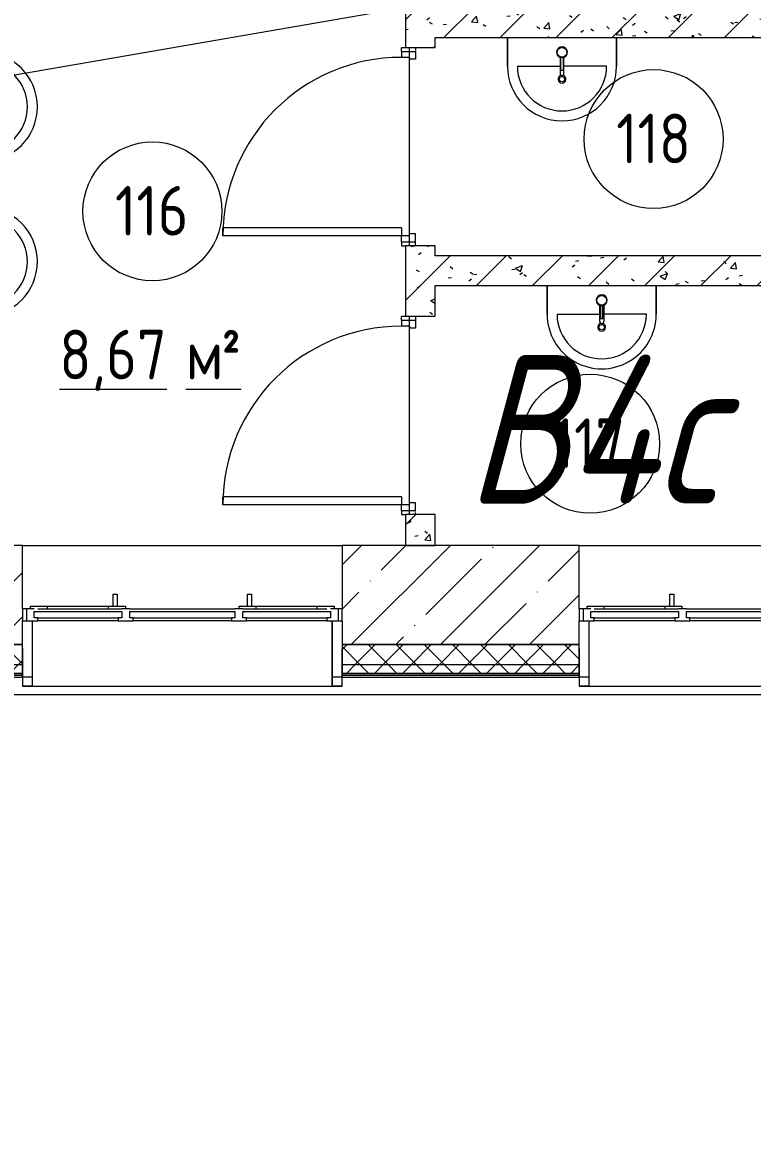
# Model space of a CAD drawing. Header units: millimetres. Extents: x -515342 to 330399, y -224905 to 507333.
# Drawn here: x -370728 to -367049, y -38468 to -32769 of the extents above; entities that cross this region are included whole.
import ezdxf

# ---------------------------------------------------------------- set-up
doc = ezdxf.new("R2010")
doc.units = ezdxf.units.MM
doc.linetypes.add('ASVP_Невидимые', pattern=[5, 3, -2])
doc.layers.get('0').update_dxf_attribs({"lineweight": 0})
for name, color, linetype, lineweight in [('_ Окна', 7, 'Continuous', 0), ('Витраж', 7, 'Continuous', 0), ('Двери', 7, 'Continuous', 0), ('Марки помещений', 7, 'Continuous', 0), ('Ограждение', 7, 'Continuous', 0), ('Окна', 7, 'Continuous', 0), ('Перекрытие', 7, 'Continuous', 0), ('Сантехника', 7, 'Continuous', 0), ('Стены внутренние', 7, 'Continuous', 0), ('Стены наружные', 7, 'Continuous', 0), ('Стены несущие', 7, 'Continuous', 0), ('Стены отделка', 7, 'Continuous', 0), ('Стены перегородки', 7, 'Continuous', 0), ('Стены штриховка', 7, 'Continuous', 0), ('экспертиза ДУ', 1, 'Continuous', 0), ('экспертиза категории', 1, 'Continuous', 0)]:
    doc.layers.add(name, color=color, linetype=linetype, lineweight=lineweight)
doc.styles.add('GOST Common_1', font='', dxfattribs={"width": 0.9, "height": 250})
doc.styles.add('GOST Common_2', font='', dxfattribs={"width": 0.9, "height": 250})
doc.styles.add('mytext', font='isocpeur.ttf', dxfattribs={"width": 0.8, "oblique": 14.999978})
doc.styles.get('GOST Common_1').set_extended_font_data('GOST Common')
doc.styles.get('GOST Common_2').set_extended_font_data('GOST Common')
pattern_1 = [(45, (0, 0), (-70.7107, 70.7107), []), (135, (0, 0), (-70.7107, -70.7107), [])]
pattern_2 = [(45, (-374753.14, -35598.53), (-141.4214, 141.4214), [])]
pattern_3 = [(50, (-374753.14, -35598.53), (364.368, -31.878), [38.1, -419.1]), (355, (-374753.14, -35598.53), (-70.486, 382.113), [30.48, -335.28]), (100.451, (-374722.78, -35601.2), (293.885, 350.233), [32.38, -356.18]), (46.184, (-374753.14, -35496.93), (542.158, -84.086), [57.15, -628.65]), (96.636, (-374707.96, -35503.94), (474.805, 494.855), [48.57, -534.27]), (351.184, (-374753.14, -35496.93), (474.81, 494.85), [45.72, -502.92]), (21, (-374702.34, -35522.33), (303.2285, -204.5305), [38.1, -419.1]), (326, (-374702.34, -35522.33), (123.604, 368.376), [30.48, -335.28]), (71.451, (-374677.07, -35539.37), (426.834, 163.843), [32.38, -356.18]), (37.5, (-374753.14, -35598.53), (6.1766, 169.1102), [16.764, -314.452, 16.764, -323.596, -336.55]), (37.5, (-374753.14, -35598.53), (6.1766, 169.1102), [-671.576, 16.764, -319.786]), (7.5, (-374753.14, -35598.53), (133.639, 200.3615), [16.764, -177.292, 16.764, -306.832, -128.27]), (7.5, (-374753.14, -35598.53), (133.639, 200.3615), [-517.652, 16.764, -111.506]), (327.5, (-374866.43, -35598.53), (271.1818, -11.4584), [16.764, -110.236, 16.764, -379.476, -525.78]), (327.5, (-374866.43, -35598.53), (271.1818, -11.4584), [-523.24, 16.764, -509.016]), (317.5, (-374917.23, -35598.53), (296.2585, 50.853), [16.764, -148.336, 16.764, -246.38, -373.38]), (317.5, (-374917.23, -35598.53), (296.2585, 50.853), [-428.244, 16.764, -356.616])]

# ---------------------------------------------------------------- blocks, each defined once
blk = doc.blocks.new('Окно_ПВХ_3Створки_1Фрамуга-верх - АР_Окно_ОП_1820_h_х1570_3ст2фр-в-9695280-О_АР_П_1_0_000_План 1 этажа')
at = {"layer": '_ Окна'}
for p, q in [((-729, 130), (-805, 130)), ((-805, 130), (-805, 70)), ((-785, 70), (-785, 130)), ((-747, 84), (-747, 116)), ((-747, 116), (-729, 116)), ((-729, 116), (-729, 130)), ((-323, 116), (-729, 116)), ((-247, 130), (-323, 130)), ((-323, 130), (-323, 116)), ((-323, 116), (-305, 116)), ((-305, 116), (-305, 84)), ((-265, 84), (-265, 116)), ((-265, 116), (-247, 116)), ((-247, 116), (-247, 130)), ((247, 116), (-247, 116)), ((323, 130), (247, 130)), ((247, 130), (247, 116)), ((247, 116), (265, 116)), ((265, 116), (265, 84)), ((305, 84), (305, 116)), ((305, 116), (323, 116)), ((323, 116), (323, 130)), ((729, 116), (323, 116)), ((729, 130), (729, 116)), ((805, 130), (729, 130)), ((729, 116), (747, 116)), ((747, 116), (747, 84)), ((785, 70), (785, 130)), ((805, 70), (805, 130)), ((-805, 70), (-747, 70)), ((-765, 56), (-765, 70)), ((-305, 84), (-747, 84)), ((-680, 70), (-680, 56)), ((-372, 70), (-372, 56)), ((-305, 70), (-265, 70)), ((-287, 70), (-287, 56)), ((265, 84), (-265, 84)), ((265, 70), (305, 70)), ((287, 56), (287, 70)), ((747, 84), (305, 84)), ((372, 70), (372, 56)), ((680, 70), (680, 56)), ((747, 70), (805, 70)), ((765, 70), (765, 56)), ((-680, 56), (-765, 56)), ((-287, 56), (-372, 56)), ((372, 56), (287, 56)), ((765, 56), (680, 56))]:
    blk.add_line(p, q, dxfattribs=at)
at = {"layer": 'Окна'}
for p, q in [((-729, 130), (-323, 130)), ((-247, 130), (247, 130)), ((323, 130), (729, 130)), ((-305, 70), (-729, 70)), ((265, 70), (-265, 70)), ((729, 70), (305, 70)), ((-372, 56), (-680, 56)), ((-348.5, -4), (-348.5, 56)), ((-328.5, 56), (-328.5, -4)), ((328.5, -4), (328.5, 56)), ((348.5, 56), (348.5, -4)), ((680, 56), (372, 56)), ((-328.5, -4), (-348.5, -4)), ((348.5, -4), (328.5, -4))]:
    blk.add_line(p, q, dxfattribs=at)
blk = doc.blocks.new('Прямоугольный импост - АР_Откос_Металлический_50х330 Коричневый Левый-V29-О_АР_П_1_0_000_План 1 этажа')
at = {"layer": 'Витраж'}
blk.add_line((6880.9, -515), (8390.9, -515), dxfattribs=at)
blk = doc.blocks.new('Прямоугольный импост - АР_Откос_Металлический_50х330 Коричневый Правый-V30-О_АР_П_1_0_000_План 1 этажа')
at = {"layer": 'Витраж', "lineweight": 18}
for p, q in [((-50, -40), (-50, 290)), ((-49, 290), (-49, -39)), ((-1, -39), (-1, 150)), ((-1, 150), (0, 150)), ((0, 150), (0, -40)), ((0, -40), (-50, -40)), ((-49, -39), (-1, -39))]:
    blk.add_line(p, q, dxfattribs=at)
blk = doc.blocks.new('Прямоугольный импост - АР_Откос_Металлический_50х330 Белый Левый-9898756-О_АР_П_1_0_000_План 1 этажа')
at = {"layer": 'Витраж'}
blk.add_line((30162.6, 2265), (31672.6, 2265), dxfattribs=at)
blk = doc.blocks.new('Прямоугольный импост - АР_Откос_Металлический_50х330 Белый Правый-9899489-О_АР_П_1_0_000_План 1 этажа')
at = {"layer": 'Витраж', "lineweight": 18}
for p, q in [((-50, -40), (-50, 290)), ((-49, 290), (-49, -39)), ((-1, -39), (-1, 150)), ((-1, 150), (0, 150)), ((0, 150), (0, -40)), ((0, -40), (-50, -40)), ((-49, -39), (-1, -39))]:
    blk.add_line(p, q, dxfattribs=at)
blk = doc.blocks.new('Прямоугольный импост - АР_Откос_Металлический_50х330 Белый Левый-9898757-О_АР_П_1_0_000_План 1 этажа')
at = {"layer": 'Витраж', "lineweight": 18}
for p, q in [((-50, 290), (-50, -40)), ((-49, -39), (-49, 290)), ((0, 150), (-1, 150)), ((-1, 150), (-1, -39)), ((0, -40), (0, 150)), ((-50, -40), (0, -40)), ((-1, -39), (-49, -39))]:
    blk.add_line(p, q, dxfattribs=at)
blk = doc.blocks.new('Ограждение - Ограждение-10017249-О_АР_П_1_0_000_План 1 этажа')
at = {"layer": 'Ограждение'}
blk.add_line((-557, -557), (13125, -557), dxfattribs=at)
blk = doc.blocks.new('СД_Люблино_Фасады_rvt-1-О_АР_П_1_0_000_План 1 этажа')
at = {"layer": 'Стены внутренние'}
h = blk.add_hatch(dxfattribs=at)
h.set_pattern_fill('FP_1', color=256, style=0, pattern_type=2)
h.set_pattern_definition([(45, (0, 0), (-224.5064, 224.5064), []), (45, (224.5, 0), (-224.5064, 224.5064), [396.875, -79.375, 3.353, -76.022])])
h.paths.add_polyline_path([(13645, -305), (13645, 195), (11270.9, 195), (11270.9, -305), (13280.8, -305)])
h.paths.add_polyline_path([(15305, -305), (16335, -305), (16335, 195), (15305, 195), (15305, -260.5)])
h.paths.add_polyline_path([(9660.9, -305), (9660.9, 195), (8440.9, 195), (8440.9, -305)])
h.paths.add_polyline_path([(6830.9, -305), (6830.9, 195), (5635.6, 195), (5635.6, -305)])
h.paths.add_polyline_path([(4025.6, -305), (4025.6, 195), (195, 195), (195, -305), (843.9, -305)])
at = {"layer": 'Стены наружные'}
h = blk.add_hatch(dxfattribs=at)
h.set_pattern_fill('FP_10', color=256, style=0, pattern_type=2)
h.set_pattern_definition(pattern_1)
h.paths.add_polyline_path([(12392.5, -405), (13645, -405), (13645, -305), (11270.9, -305), (11270.9, -405), (11504.1, -405)])
h.paths.add_polyline_path([(6830.9, -405), (6830.9, -305), (5635.6, -305), (5635.6, -405)])
h.paths.add_polyline_path([(16335, -405), (16335, -305), (15305, -305), (15305, -405), (15945.8, -405)])
h.paths.add_polyline_path([(4025.6, -405), (4025.6, -305), (-305, -305), (-305, -405), (843.9, -405)])
h.paths.add_polyline_path([(8440.9, -405), (9660.9, -405), (9660.9, -305), (8440.9, -305)])
h = blk.add_hatch(dxfattribs=at)
h.set_pattern_fill('FP_10', color=256, style=0, pattern_type=2)
h.set_pattern_definition(pattern_1)
h.paths.add_polyline_path([(16435, -455), (16435, -405), (15305, -405), (15305, -450), (16335, -450), (16335, -455), (16390, -455)])
h.paths.add_polyline_path([(-305, -455), (-305, -450), (4025.6, -450), (4025.6, -405), (-405, -405), (-405, -455)])
h.paths.add_polyline_path([(9660.9, -450), (9660.9, -405), (8440.9, -405), (8440.9, -450)])
h.paths.add_polyline_path([(11270.9, -450), (13645, -450), (13645, -405), (11270.9, -405)])
h.paths.add_polyline_path([(6830.9, -450), (6830.9, -405), (5635.6, -405), (5635.6, -450)])
at = {"layer": 'Стены внутренние'}
for p, q in [((4025.6, 195), (5635.6, 195)), ((6830.9, 195), (8440.9, 195)), ((4074.8, -470), (4026.4, -470)), ((5634.9, -470), (5586.5, -470)), ((6880.1, -470), (6831.7, -470))]:
    blk.add_line(p, q, dxfattribs=at)
at = {"layer": 'Стены несущие'}
for p, q in [((4025.6, 195), (195, 195)), ((4025.6, -125), (4025.6, 195)), ((6830.9, 195), (5635.6, 195)), ((5635.6, 195), (5635.6, -125)), ((6830.9, -125), (6830.9, 195)), ((4025.6, -305), (4025.6, -185)), ((5635.6, -185), (5635.6, -305)), ((6830.9, -305), (6830.9, -185)), ((195, -305), (4025.6, -305)), ((4025.6, -305), (195, -305)), ((5635.6, -305), (6830.9, -305)), ((6830.9, -305), (5635.6, -305))]:
    blk.add_line(p, q, dxfattribs=at)
at = {"layer": 'Стены отделка', "lineweight": 9}
for p, q in [((4025.6, -405), (4025.6, -305)), ((5635.6, -305), (5635.6, -405)), ((6830.9, -405), (6830.9, -305)), ((4025.6, -450), (4025.6, -405)), ((4025.6, -460), (4025.6, -450)), ((5635.6, -405), (5635.6, -450)), ((5635.6, -450), (5635.6, -460)), ((6830.9, -450), (6830.9, -405)), ((6830.9, -460), (6830.9, -450)), ((-455, -470), (4025.6, -470)), ((4025.6, -470), (4025.6, -460)), ((5635.6, -460), (5635.6, -470)), ((5635.6, -470), (6830.9, -470)), ((6830.9, -470), (6830.9, -460))]:
    blk.add_line(p, q, dxfattribs=at)
at = {"layer": 'Стены штриховка'}
for p, q in [((-305, -405), (4025.6, -405)), ((-305, -450), (4025.6, -450)), ((4025.6, -450), (-305, -450)), ((5635.6, -405), (6830.9, -405)), ((5635.6, -450), (6830.9, -450)), ((6830.9, -450), (5635.6, -450)), ((-455, -460), (4025.6, -460)), ((5635.6, -460), (6830.9, -460))]:
    blk.add_line(p, q, dxfattribs=at)
at = {"layer": 'Витраж', "lineweight": 9, "extrusion": (0, 0, -1)}
for name, p in [('Прямоугольный импост - АР_Откос_Металлический_50х330 Белый Правый-9899489-О_АР_П_1_0_000_План 1 этажа', (-4025.6, -475)), ('Прямоугольный импост - АР_Откос_Металлический_50х330 Коричневый Правый-V30-О_АР_П_1_0_000_План 1 этажа', (-6830.9, -475))]:
    blk.add_blockref(name, p, dxfattribs=at)
at = {"layer": 'Витраж', "lineweight": 9}
for name, p in [('Прямоугольный импост - АР_Откос_Металлический_50х330 Белый Левый-9898757-О_АР_П_1_0_000_План 1 этажа', (5635.6, -475)), ('Прямоугольный импост - АР_Откос_Металлический_50х330 Белый Левый-9898756-О_АР_П_1_0_000_План 1 этажа', (-26087, -2780)), ('Прямоугольный импост - АР_Откос_Металлический_50х330 Коричневый Левый-V29-О_АР_П_1_0_000_План 1 этажа', (0, 0))]:
    blk.add_blockref(name, p, dxfattribs=at)
at = {"layer": 'Ограждение', "lineweight": 9}
blk.add_blockref('Ограждение - Ограждение-10017249-О_АР_П_1_0_000_План 1 этажа', (0, 0), dxfattribs=at)
at = {"layer": 'Окна', "lineweight": 9, "rotation": 180}
for p in [(4830.6, -55), (7635.9, -55)]:
    blk.add_blockref('Окно_ПВХ_3Створки_1Фрамуга-верх - АР_Окно_ОП_1820_h_х1570_3ст2фр-в-9695280-О_АР_П_1_0_000_План 1 этажа', p, dxfattribs=at)
blk = doc.blocks.new('2D_Раковина - АР_Сантехнические приборы_Раковина 550х420-9145734-О_АР_П_1_0_000_План 1 этажа')
at = {"layer": 'Сантехника'}
for p, q in [((-384.1, -220), (-384.1, -75)), ((-384.1, -75), (-384.1, -220)), ((165.9, -75), (165.9, -220)), ((165.9, -220), (165.9, -75)), ((-334.1, -220), (-119.1, -220)), ((-119.1, -175.6), (-119.1, -256.9)), ((-115.1, -241), (-115.1, -174.6)), ((-103.1, -174.6), (-103.1, -241)), ((-99.1, -256.9), (-99.1, -175.6)), ((115.9, -220), (-99.1, -220)), ((-103.1, -241), (-115.1, -241))]:
    blk.add_line(p, q, dxfattribs=at)
for centre, radius in [((-109.1, -150), 24.5), ((-109.1, -285), 13.3)]:
    blk.add_circle(centre, radius, dxfattribs=at)
for centre, radius, start, end in [((-109.1, -150), 27.5, 282.6023, 257.3957), ((-109.1, -220), 275, 180, 0), ((-109.1, -220), 275, 180, 0), ((-109.1, -220), 225, 180, 360), ((-109.1, -150), 25.3, 256.2911, 283.7067), ((-109.1, -285), 20, 104.1438, 75.8562), ((-109.1, -256.9), 10, 180, 360)]:
    blk.add_arc(centre, radius, start, end, dxfattribs=at)
blk = doc.blocks.new('Дверь_Деревянная_1 полотно - АР_Дверь_Санузел_900х2000h_полотно__Г_Пр-9820766-О_АР_П_1_0_000_План 1 этажа')
at = {"layer": 'Двери', "lineweight": 18}
for p, q in [((-450, 95), (-450, 995)), ((-450, 995), (-410, 995)), ((-410, 95), (-410, 995)), ((-480, 95), (-450, 95)), ((-480, 95), (-480, 25)), ((-450, 55), (-450, 95)), ((-410, 95), (-450, 95)), ((480, 95), (450, 95)), ((450, 55), (450, 95)), ((480, 95), (480, 25)), ((-480, 25), (-440, 25)), ((-450, 55), (-440, 55)), ((-440, 25), (-440, 55)), ((450, 55), (440, 55)), ((440, 25), (440, 55)), ((480, 25), (440, 25))]:
    blk.add_line(p, q, dxfattribs=at)
at = {"layer": 'Двери', "linetype": 'ASVP_Невидимые', "lineweight": 18}
for p, q in [((-500, 95), (-500, 75)), ((-480, 95), (-500, 95)), ((480, 95), (500, 95)), ((500, 95), (500, 75)), ((-500, 25), (-480, 25)), ((500, 25), (480, 25))]:
    blk.add_line(p, q, dxfattribs=at)
at = {"layer": 'Двери', "lineweight": 18}
blk.add_arc((-450, 95), 900, 0, 90, dxfattribs=at)
blk = doc.blocks.new('2D_Раковина - АР_Сантехнические приборы_Раковина 550х420-8920611-О_АР_П_1_0_000_План 1 этажа')
at = {"layer": 'Сантехника'}
for p, q in [((-119.1, 175.6), (-119.1, 256.9)), ((-115.1, 241), (-115.1, 174.6)), ((-103.1, 241), (-115.1, 241)), ((-103.1, 174.6), (-103.1, 241)), ((-99.1, 256.9), (-99.1, 175.6)), ((-384.1, 220), (-384.1, 75)), ((-384.1, 75), (-384.1, 220)), ((-334.1, 220), (-119.1, 220)), ((115.9, 220), (-99.1, 220)), ((165.9, 75), (165.9, 220)), ((165.9, 220), (165.9, 75))]:
    blk.add_line(p, q, dxfattribs=at)
for centre, radius in [((-109.1, 285), 13.3), ((-109.1, 150), 24.5)]:
    blk.add_circle(centre, radius, dxfattribs=at)
for centre, radius, start, end in [((-109.1, 220), 275, 360, 180), ((-109.1, 220), 275, 360, 180), ((-109.1, 220), 225, 0, 180), ((-109.1, 285), 20, 284.1438, 255.8562), ((-109.1, 256.9), 10, 0, 180), ((-109.1, 150), 27.5, 102.6043, 77.3977), ((-109.1, 150), 25.3, 76.2933, 103.7089)]:
    blk.add_arc(centre, radius, start, end, dxfattribs=at)
blk = doc.blocks.new('ASVP_Марка_Помещение_ДваЗначения - Номер Площадь-685795-О_АР_П_1_0_000_План 1 этажа')
at = {"layer": 'Марки помещений'}
blk.add_circle((0, 0), 3.5, dxfattribs=at)
blk = doc.blocks.new('ASVP_Марка_Помещение_ОдноЗначение - Номер-684784-О_АР_П_1_0_000_План 1 этажа')
at = {"layer": 'Марки помещений'}
blk.add_circle((0, 0), 3.5, dxfattribs=at)

msp = doc.modelspace()

# ---------------------------------------------------------------- hatches: boundary and pattern name
at = {"layer": 'Стены внутренние'}
h = msp.add_hatch(dxfattribs=at)
h.set_pattern_fill('FP_3', color=256, style=0, pattern_type=2)
h.set_pattern_definition(pattern_2)
h.paths.add_polyline_path([(-368648.1427, -35403.5295), (-368648.1427, -35248.5295), (-368798.1427, -35248.5295), (-368798.1427, -35403.5295)])
h.paths.add_polyline_path([(-368648.1427, -34248.5295), (-368648.1427, -33893.5295), (-368798.1427, -33893.5295), (-368798.1427, -34248.5295)])
h.paths.add_polyline_path([(-368798.1427, -32893.5295), (-368648.1427, -32893.5295), (-368648.1427, -32643.5295), (-368798.1427, -32643.5295)])
h.paths.add_polyline_path([(-368798.1427, -31643.5295), (-368648.1427, -31643.5295), (-368648.1427, -30693.5295), (-368798.1427, -30693.5295), (-368798.1427, -31593.5295)])
h.paths.add_polyline_path([(-368648.1427, -29593.5295), (-368648.1427, -29393.5295), (-368798.1427, -29393.5295), (-368798.1427, -29593.5295)])
h = msp.add_hatch(dxfattribs=at)
h.set_pattern_fill('FP_4', color=256, style=0, pattern_type=2)
h.set_pattern_definition(pattern_3)
h.paths.add_polyline_path([(-368648.1427, -35403.5295), (-368648.1427, -35248.5295), (-368798.1427, -35248.5295), (-368798.1427, -35403.5295)])
h.paths.add_polyline_path([(-368648.1427, -34248.5295), (-368648.1427, -33893.5295), (-368798.1427, -33893.5295), (-368798.1427, -34248.5295)])
h.paths.add_polyline_path([(-368798.1427, -32893.5295), (-368648.1427, -32893.5295), (-368648.1427, -32643.5295), (-368798.1427, -32643.5295)])
h.paths.add_polyline_path([(-368798.1427, -31643.5295), (-368648.1427, -31643.5295), (-368648.1427, -30693.5295), (-368798.1427, -30693.5295), (-368798.1427, -31593.5295)])
h.paths.add_polyline_path([(-368648.1427, -29593.5295), (-368648.1427, -29393.5295), (-368798.1427, -29393.5295), (-368798.1427, -29593.5295)])
h = msp.add_hatch(dxfattribs=at)
h.set_pattern_fill('FP_3', color=256, style=0, pattern_type=2)
h.set_pattern_definition(pattern_2)
h.paths.add_polyline_path([(-366310.6427, -32843.5295), (-366073.1427, -32843.5295), (-366073.1427, -32693.5295), (-368648.1427, -32693.5295), (-368648.1427, -32843.5295), (-366323.1427, -32843.5295)])
h = msp.add_hatch(dxfattribs=at)
h.set_pattern_fill('FP_4', color=256, style=0, pattern_type=2)
h.set_pattern_definition(pattern_3)
h.paths.add_polyline_path([(-366310.6427, -32843.5295), (-366073.1427, -32843.5295), (-366073.1427, -32693.5295), (-368648.1427, -32693.5295), (-368648.1427, -32843.5295), (-366323.1427, -32843.5295)])
h = msp.add_hatch(dxfattribs=at)
h.set_pattern_fill('FP_3', color=256, style=0, pattern_type=2)
h.set_pattern_definition(pattern_2)
h.paths.add_polyline_path([(-366493.4714, -34093.5295), (-366073.1427, -34093.5295), (-366073.1427, -33943.5295), (-368648.1427, -33943.5295), (-368648.1427, -34093.5295), (-366496.6688, -34093.5295)])
h = msp.add_hatch(dxfattribs=at)
h.set_pattern_fill('FP_4', color=256, style=0, pattern_type=2)
h.set_pattern_definition(pattern_3)
h.paths.add_polyline_path([(-366493.4714, -34093.5295), (-366073.1427, -34093.5295), (-366073.1427, -33943.5295), (-368648.1427, -33943.5295), (-368648.1427, -34093.5295), (-366496.6688, -34093.5295)])

# ---------------------------------------------------------------- linework, layer by layer
at = {"layer": 'Перекрытие'}
for p, q in [((-368778.1427, -33893.5295), (-368778.1427, -32893.5295)), ((-368778.1427, -35248.5295), (-368778.1427, -34248.5295))]:
    msp.add_line(p, q, dxfattribs=at)
at = {"layer": 'Стены перегородки'}
for p, q in [((-368798.1427, -32643.5295), (-368798.1427, -32893.5295)), ((-368648.1427, -32893.5295), (-368648.1427, -32843.5295)), ((-368648.1427, -32843.5295), (-366073.1427, -32843.5295)), ((-368798.1427, -32893.5295), (-368648.1427, -32893.5295)), ((-368798.1427, -33893.5295), (-368798.1427, -34248.5295)), ((-368648.1427, -33893.5295), (-368798.1427, -33893.5295)), ((-368648.1427, -33943.5295), (-368648.1427, -33893.5295)), ((-366073.1427, -33943.5295), (-368648.1427, -33943.5295)), ((-368648.1427, -34248.5295), (-368648.1427, -34093.5295)), ((-368648.1427, -34093.5295), (-366554.7247, -34093.5295)), ((-368798.1427, -34248.5295), (-368648.1427, -34248.5295)), ((-368798.1427, -35248.5295), (-368798.1427, -35403.5295)), ((-368648.1427, -35248.5295), (-368798.1427, -35248.5295)), ((-368648.1427, -35403.5295), (-368648.1427, -35248.5295)), ((-368798.1427, -35403.5295), (-368648.1427, -35403.5295))]:
    msp.add_line(p, q, dxfattribs=at)
at = {"layer": 'экспертиза ДУ'}
msp.add_lwpolyline([(-442323.3591, -45486.7185), (-320660.0953, -24311.023)], dxfattribs=at)

# ---------------------------------------------------------------- block references
msp.add_blockref('СД_Люблино_Фасады_rvt-1-О_АР_П_1_0_000_План 1 этажа', (-374753.1427, -35598.5295))
at = {"layer": 'Двери', "rotation": 90.00000000000017}
for p in [(-368723.1427, -33393.5295), (-368723.1427, -34748.5295)]:
    msp.add_blockref('Дверь_Деревянная_1 полотно - АР_Дверь_Санузел_900х2000h_полотно__Г_Пр-9820766-О_АР_П_1_0_000_План 1 этажа', p, dxfattribs=at)
at = {"layer": 'Марки помещений', "xscale": 99.99999999999993, "yscale": 99.99999999999993, "zscale": 99.99999999999993}
for name, p in [('ASVP_Марка_Помещение_ОдноЗначение - Номер-684784-О_АР_П_1_0_000_План 1 этажа', (-367547.2679, -33355.4298)), ('ASVP_Марка_Помещение_ДваЗначения - Номер Площадь-685795-О_АР_П_1_0_000_План 1 этажа', (-370073.3937, -33719.6946)), ('ASVP_Марка_Помещение_ОдноЗначение - Номер-684784-О_АР_П_1_0_000_План 1 этажа', (-367867.1497, -34891.0473))]:
    msp.add_blockref(name, p, dxfattribs=at)
at = {"layer": 'Сантехника'}
msp.add_blockref('2D_Раковина - АР_Сантехнические приборы_Раковина 550х420-9145734-О_АР_П_1_0_000_План 1 этажа', (-367899.8239, -32768.5295), dxfattribs=at)
for p, rotation in [((-371148.1427, -33302.4041), 270), ((-371148.1427, -34082.4041), 270), ((-367917.9731, -34018.5295), 180)]:
    msp.add_blockref('2D_Раковина - АР_Сантехнические приборы_Раковина 550х420-8920611-О_АР_П_1_0_000_План 1 этажа', p, dxfattribs=dict(at, rotation=rotation))

# ---------------------------------------------------------------- texts
at = {"layer": 'Марки помещений', "char_height": 250, "attachment_point": 1}
for s, insert, width, style in [('118', (-367735.8252, -33227.7047), 468.987187, 'GOST Common_1'), ('116', (-370261.9509, -33591.9695), 468.987187, 'GOST Common_1'), ('\\L8,67 ', (-370542.2871, -34316.5), 772.025062, 'GOST Common_1'), ('\\L\\fGOST Common|b0|i0|c238|p34|;\\W.9;\\L²', (-369726.709, -34316.5), 165.949312, 'GOST Common_2'), ('\\L\\fGOST Common|b0|i0|c204|p34|;\\W.9;\\Lм', (-369905.3028, -34316.5), 216.455625, 'GOST Common_1'), ('117', (-368055.707, -34763.3223), 468.987187, 'GOST Common_1')]:
    msp.add_mtext(s, dxfattribs=dict(at, insert=insert, width=width, style=style))
at = {"layer": 'экспертиза категории', "lineweight": 50, "insert": (-368493.9689, -34443.7365), "char_height": 750, "attachment_point": 1, "style": 'mytext'}
msp.add_mtext_dynamic_manual_height_columns('В4с', width=2459.427233, gutter_width=17359.7713, heights=[0], dxfattribs=at)

doc.saveas('drawing.dxf')
